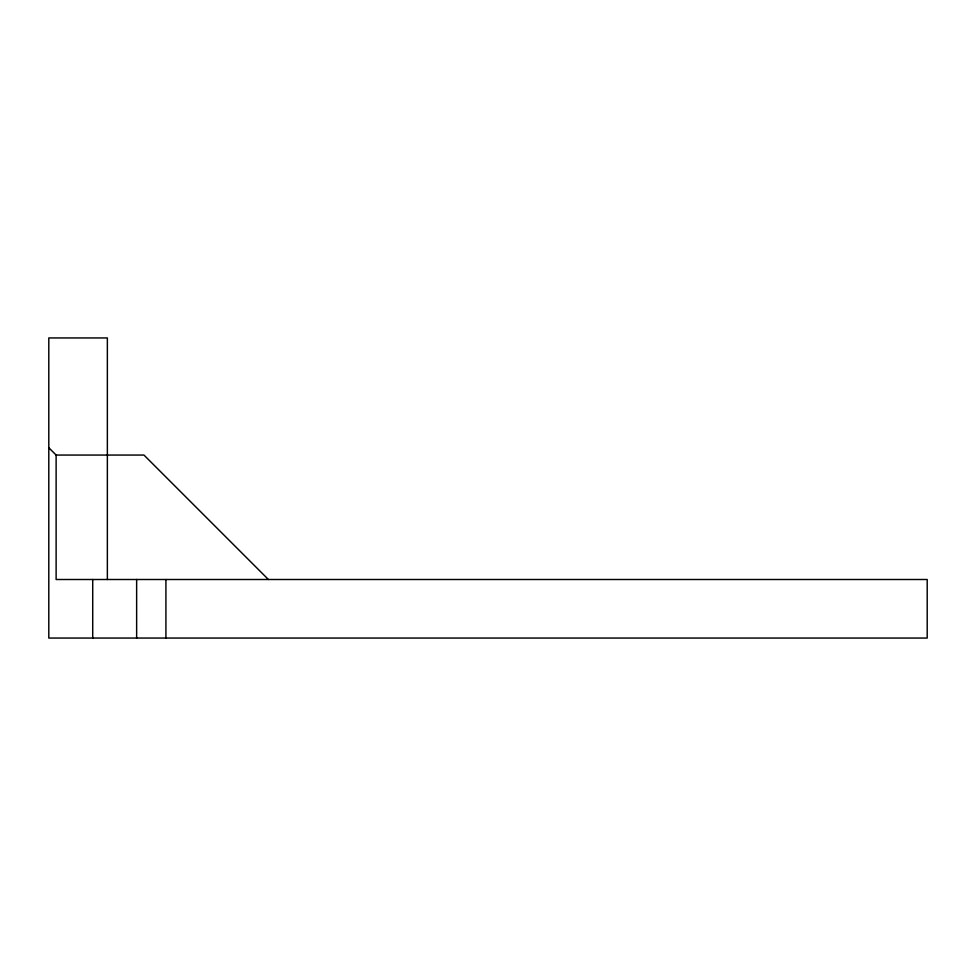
<?xml version="1.0" encoding="UTF-8"?>
<svg xmlns="http://www.w3.org/2000/svg" width="976" height="976" viewBox="0 0 976 976"><rect width="100%" height="100%" fill="white"/><g stroke="black" fill="none" stroke-linecap="round" stroke-linejoin="round"><path stroke-width="1.46" d="M48.8 447.74L56.12 455.06L143.96 455.06L268.4 579.5M165.92 579.5L165.92 638.06M136.64 579.5L136.64 638.06M107.36 579.5L107.36 337.94L48.8 337.94L48.8 638.06L927.2 638.06L927.2 579.5L56.12 579.5L56.12 455.06M92.72 579.5L92.72 638.06"/></g></svg>
